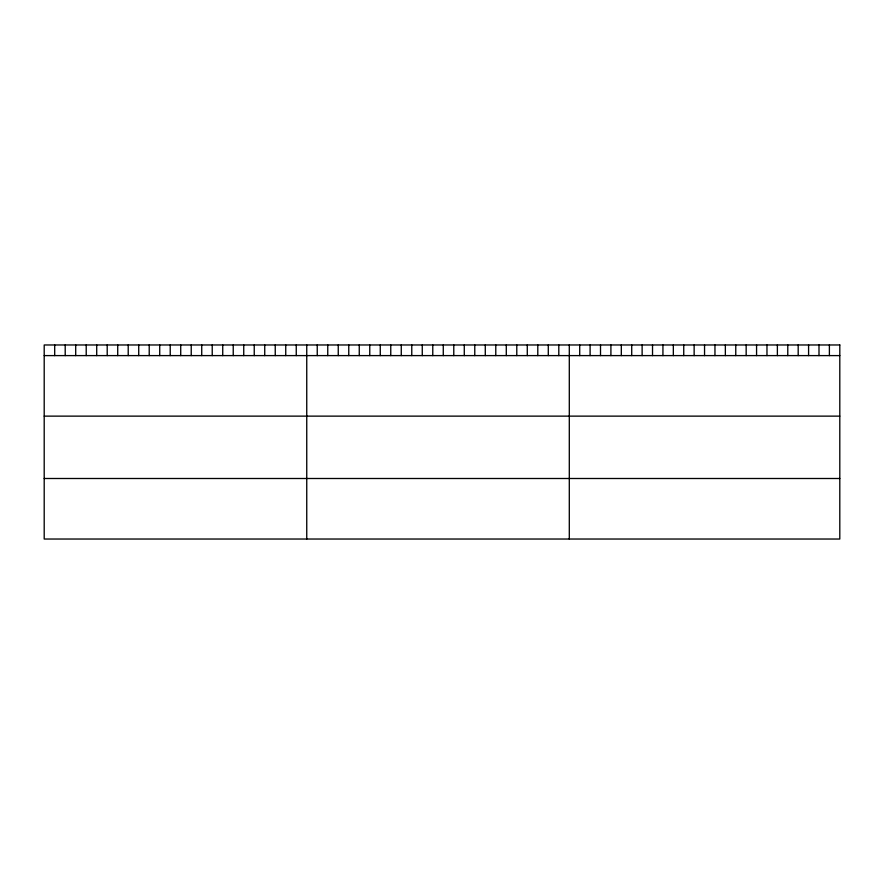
<?xml version="1.0" encoding="UTF-8"?>
<svg xmlns="http://www.w3.org/2000/svg" width="884" height="884" viewBox="0 0 884 884"><rect width="100%" height="100%" fill="white"/><g stroke="black" fill="none" stroke-linecap="round" stroke-linejoin="round"><path stroke-width="1.33" d="M44.2 355.6L839.8 355.6M44.2 416.132L839.8 416.132M44.2 478.498L839.8 478.498M829.391 344.97L829.391 355.6M818.993 344.97L818.993 355.6M808.584 344.97L808.584 355.6M798.186 344.97L798.186 355.6M787.777 344.97L787.777 355.6M777.379 344.97L777.379 355.6M766.969 344.97L766.969 355.6M756.571 344.97L756.571 355.6M746.162 344.97L746.162 355.6M735.764 344.97L735.764 355.6M725.355 344.97L725.355 355.6M714.957 344.97L714.957 355.6M704.548 344.97L704.548 355.6M694.139 344.97L694.139 355.6M683.741 344.97L683.741 355.6M673.332 344.97L673.332 355.6M662.934 344.97L662.934 355.6M652.525 344.97L652.525 355.6M642.127 344.97L642.127 355.6M631.717 344.97L631.717 355.6M621.319 344.97L621.319 355.6M610.91 344.97L610.91 355.6M600.512 344.97L600.512 355.6M590.103 344.97L590.103 355.6M579.705 344.97L579.705 355.6M569.296 344.97L569.296 539.03M558.798 344.97L558.798 355.6M548.29 344.97L548.29 355.6M537.792 344.97L537.792 355.6M527.284 344.97L527.284 355.6M516.786 344.97L516.786 355.6M506.289 344.97L506.289 355.6M495.78 344.97L495.78 355.6M485.283 344.97L485.283 355.6M474.774 344.97L474.774 355.6M464.277 344.97L464.277 355.6M453.779 344.97L453.779 355.6M443.271 344.97L443.271 355.6M432.773 344.97L432.773 355.6M422.265 344.97L422.265 355.6M411.767 344.97L411.767 355.6M401.27 344.97L401.27 355.6M390.761 344.97L390.761 355.6M380.264 344.97L380.264 355.6M369.755 344.97L369.755 355.6M359.258 344.97L359.258 355.6M348.76 344.97L348.76 355.6M338.252 344.97L338.252 355.6M327.754 344.97L327.754 355.6M317.245 344.97L317.245 355.6M306.748 344.97L306.748 539.03M296.251 344.97L296.251 355.6M285.742 344.97L285.742 355.6M275.244 344.97L275.244 355.6M264.736 344.97L264.736 355.6M254.238 344.97L254.238 355.6M243.741 344.97L243.741 355.6M233.232 344.97L233.232 355.6M222.735 344.97L222.735 355.6M212.226 344.97L212.226 355.6M201.729 344.97L201.729 355.6M191.231 344.97L191.231 355.6M180.723 344.97L180.723 355.6M170.225 344.97L170.225 355.6M159.717 344.97L159.717 355.6M149.219 344.97L149.219 355.6M138.722 344.97L138.722 355.6M128.213 344.97L128.213 355.6M117.716 344.97L117.716 355.6M107.207 344.97L107.207 355.6M96.71 344.97L96.71 355.6M86.212 344.97L86.212 355.6M75.704 344.97L75.704 355.6M65.206 344.97L65.206 355.6M54.697 344.97L54.697 355.6M839.8 344.97L44.2 344.97L44.2 539.03L839.8 539.03L839.8 344.97"/></g></svg>
